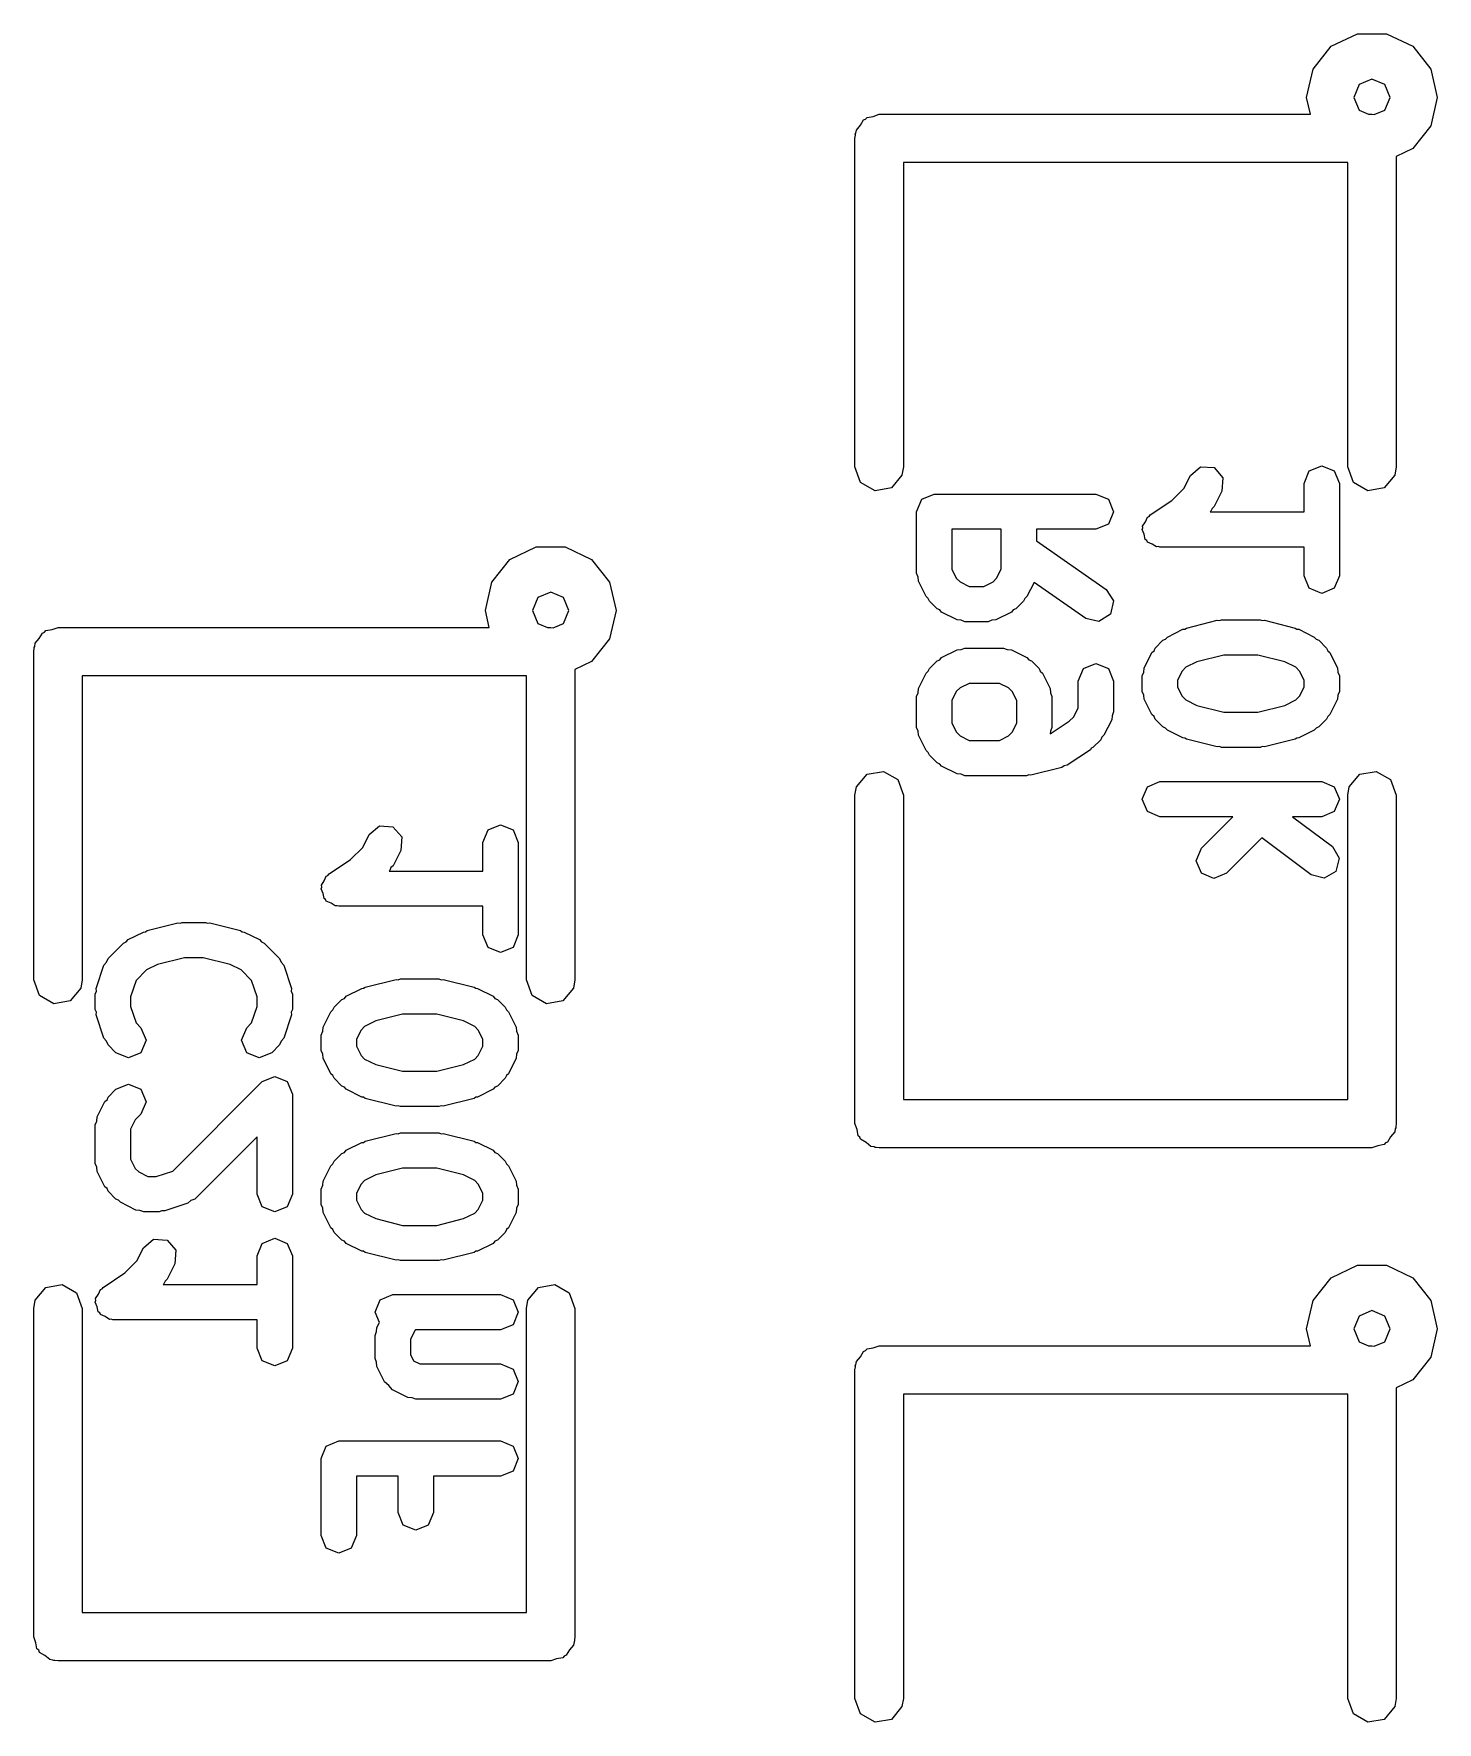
# Model space of a CAD drawing. Extents: x 0.09 to 3.11, y 0.01 to 3.81.
# Drawn here: x 2.5671 to 2.738, y 3.1671 to 3.3727 of the extents above; entities that cross this region are included whole.
import ezdxf

# ---------------------------------------------------------------- set-up
doc = ezdxf.new("R2010")
doc.units = 0
doc.header["$MEASUREMENT"] = 0
doc.layers.add('BLACK', color=7, linetype='CONTINUOUS')

msp = doc.modelspace()

# ---------------------------------------------------------------- linework, layer by layer
at = {"layer": 'BLACK', "linetype": 'CONTINUOUS'}
for p, q in [((2.72283, 3.36845), (2.72504, 3.37122)), ((2.72504, 3.37122), (2.72823, 3.37275)), ((2.72823, 3.37275), (2.73177, 3.37275)), ((2.73177, 3.37275), (2.73496, 3.37122)), ((2.73496, 3.37122), (2.73717, 3.36845)), ((2.72205, 3.365), (2.72283, 3.36845)), ((2.73, 3.36722), (2.72843, 3.36657)), ((2.73157, 3.36657), (2.73, 3.36722)), ((2.73717, 3.36845), (2.73795, 3.365)), ((2.72251, 3.36295), (2.72205, 3.365)), ((2.72843, 3.36657), (2.72778, 3.365)), ((2.72778, 3.365), (2.72843, 3.36343)), ((2.73222, 3.365), (2.73157, 3.36657)), ((2.73157, 3.36343), (2.73222, 3.365)), ((2.73795, 3.365), (2.73717, 3.36155)), ((2.66835, 3.36235), (2.66852, 3.36256)), ((2.66852, 3.36256), (2.66928, 3.36269)), ((2.66928, 3.36269), (2.67, 3.36295)), ((2.67, 3.36295), (2.72251, 3.36295)), ((2.72843, 3.36343), (2.72959, 3.36295)), ((2.72959, 3.36295), (2.73, 3.36295)), ((2.73, 3.36295), (2.73029, 3.3629)), ((2.73029, 3.3629), (2.73157, 3.36343)), ((2.66709, 3.36051), (2.66716, 3.36063)), ((2.66711, 3.36038), (2.66709, 3.36051)), ((2.66716, 3.36063), (2.66723, 3.36101)), ((2.66723, 3.36101), (2.66772, 3.3616)), ((2.66772, 3.3616), (2.6681, 3.36226)), ((2.6681, 3.36226), (2.66835, 3.36235)), ((2.73717, 3.36155), (2.73496, 3.35878)), ((2.66705, 3.36), (2.66711, 3.36038)), ((2.66705, 3.32), (2.66705, 3.36)), ((2.73496, 3.35878), (2.73295, 3.35782)), ((2.72705, 3.35705), (2.67295, 3.35705)), ((2.67295, 3.35705), (2.67295, 3.32)), ((2.72705, 3.32), (2.72705, 3.35705)), ((2.73295, 3.35782), (2.73295, 3.32)), ((2.66774, 3.3181), (2.66705, 3.32)), ((2.67295, 3.32), (2.67277, 3.31899)), ((2.7079, 3.31894), (2.70914, 3.32002)), ((2.70914, 3.32002), (2.71078, 3.31991)), ((2.71078, 3.31991), (2.71186, 3.31866)), ((2.72174, 3.31798), (2.72237, 3.3195)), ((2.72237, 3.3195), (2.72389, 3.32013)), ((2.72389, 3.32013), (2.72541, 3.3195)), ((2.72541, 3.3195), (2.72604, 3.31798)), ((2.72774, 3.3181), (2.72705, 3.32)), ((2.73295, 3.32), (2.73277, 3.31899)), ((2.66949, 3.31709), (2.66774, 3.3181)), ((2.67148, 3.31744), (2.66949, 3.31709)), ((2.67277, 3.31899), (2.67148, 3.31744)), ((2.70563, 3.3159), (2.70711, 3.31738)), ((2.70711, 3.31738), (2.7079, 3.31894)), ((2.71186, 3.31866), (2.71174, 3.31702)), ((2.72174, 3.3145), (2.72174, 3.31798)), ((2.72604, 3.31798), (2.72604, 3.30673)), ((2.72949, 3.31709), (2.72774, 3.3181)), ((2.73148, 3.31744), (2.72949, 3.31709)), ((2.73277, 3.31899), (2.73148, 3.31744)), ((2.67454, 3.31454), (2.67517, 3.31606)), ((2.67517, 3.31606), (2.67669, 3.31669)), ((2.67669, 3.31669), (2.69639, 3.31669)), ((2.69639, 3.31669), (2.69791, 3.31606)), ((2.69791, 3.31606), (2.69854, 3.31454)), ((2.703, 3.31414), (2.70563, 3.3159)), ((2.71174, 3.31702), (2.7108, 3.31515)), ((2.67454, 3.30704), (2.67454, 3.31454)), ((2.69854, 3.31454), (2.69791, 3.31302)), ((2.70208, 3.31278), (2.70243, 3.3133)), ((2.70243, 3.3133), (2.70267, 3.31388)), ((2.70267, 3.31388), (2.70287, 3.31396)), ((2.70287, 3.31396), (2.703, 3.31414)), ((2.7104, 3.31459), (2.71032, 3.3145)), ((2.71032, 3.3145), (2.72174, 3.3145)), ((2.71054, 3.31491), (2.7104, 3.31459)), ((2.7108, 3.31515), (2.71054, 3.31491)), ((2.68486, 3.31239), (2.67884, 3.31239)), ((2.67884, 3.31239), (2.67884, 3.30754)), ((2.68486, 3.30754), (2.68486, 3.31239)), ((2.69639, 3.31239), (2.68916, 3.31239)), ((2.68916, 3.31239), (2.68916, 3.31097)), ((2.69791, 3.31302), (2.69639, 3.31239)), ((2.70204, 3.31235), (2.70212, 3.31256)), ((2.70228, 3.31178), (2.70204, 3.31235)), ((2.70212, 3.31256), (2.70208, 3.31278)), ((2.7024, 3.31116), (2.70228, 3.31178)), ((2.70258, 3.31104), (2.7024, 3.31116)), ((2.62504, 3.30872), (2.62823, 3.31025)), ((2.62823, 3.31025), (2.63177, 3.31025)), ((2.63177, 3.31025), (2.63496, 3.30872)), ((2.68916, 3.31097), (2.69762, 3.30504)), ((2.70267, 3.31083), (2.70258, 3.31104)), ((2.70325, 3.31059), (2.70267, 3.31083)), ((2.70377, 3.31025), (2.70325, 3.31059)), ((2.70399, 3.31029), (2.70377, 3.31025)), ((2.70419, 3.3102), (2.70399, 3.31029)), ((2.72174, 3.3102), (2.70419, 3.3102)), ((2.72174, 3.30673), (2.72174, 3.3102)), ((2.62283, 3.30595), (2.62504, 3.30872)), ((2.63496, 3.30872), (2.63717, 3.30595)), ((2.67473, 3.30657), (2.67454, 3.30704)), ((2.67884, 3.30754), (2.67939, 3.30643)), ((2.6843, 3.30643), (2.68486, 3.30754)), ((2.62205, 3.3025), (2.62283, 3.30595)), ((2.63717, 3.30595), (2.63795, 3.3025)), ((2.67477, 3.30607), (2.67473, 3.30657)), ((2.67571, 3.3042), (2.67477, 3.30607)), ((2.67939, 3.30643), (2.67984, 3.30599)), ((2.67984, 3.30599), (2.68095, 3.30543)), ((2.68095, 3.30543), (2.68275, 3.30543)), ((2.68275, 3.30543), (2.68386, 3.30599)), ((2.68386, 3.30599), (2.6843, 3.30643)), ((2.68886, 3.30593), (2.68799, 3.3042)), ((2.69516, 3.30152), (2.68886, 3.30593)), ((2.69762, 3.30504), (2.69851, 3.30366)), ((2.72237, 3.30521), (2.72174, 3.30673)), ((2.72389, 3.30458), (2.72237, 3.30521)), ((2.72541, 3.30521), (2.72389, 3.30458)), ((2.72604, 3.30673), (2.72541, 3.30521)), ((2.62843, 3.30407), (2.62778, 3.3025)), ((2.63, 3.30472), (2.62843, 3.30407)), ((2.63157, 3.30407), (2.63, 3.30472)), ((2.63222, 3.3025), (2.63157, 3.30407)), ((2.67597, 3.30397), (2.67571, 3.3042)), ((2.67611, 3.30364), (2.67597, 3.30397)), ((2.67705, 3.3027), (2.67611, 3.30364)), ((2.68759, 3.30364), (2.68665, 3.3027)), ((2.68773, 3.30397), (2.68759, 3.30364)), ((2.68799, 3.3042), (2.68773, 3.30397)), ((2.69851, 3.30366), (2.69815, 3.30205)), ((2.62251, 3.30045), (2.62205, 3.3025)), ((2.62778, 3.3025), (2.62843, 3.30093)), ((2.62843, 3.30093), (2.62959, 3.30045)), ((2.63029, 3.3004), (2.63157, 3.30093)), ((2.63157, 3.30093), (2.63222, 3.3025)), ((2.63795, 3.3025), (2.63717, 3.29905)), ((2.67737, 3.30257), (2.67705, 3.3027)), ((2.6776, 3.3023), (2.67737, 3.30257)), ((2.67948, 3.30136), (2.6776, 3.3023)), ((2.67998, 3.30132), (2.67948, 3.30136)), ((2.68044, 3.30113), (2.67998, 3.30132)), ((2.68326, 3.30113), (2.68044, 3.30113)), ((2.68372, 3.30132), (2.68326, 3.30113)), ((2.68422, 3.30136), (2.68372, 3.30132)), ((2.68609, 3.3023), (2.68422, 3.30136)), ((2.68633, 3.30257), (2.68609, 3.3023)), ((2.68665, 3.3027), (2.68633, 3.30257)), ((2.69676, 3.30117), (2.69516, 3.30152)), ((2.69815, 3.30205), (2.69676, 3.30117)), ((2.70742, 3.30037), (2.71117, 3.30131)), ((2.71117, 3.30131), (2.71144, 3.30127)), ((2.71144, 3.30127), (2.71169, 3.30137)), ((2.71169, 3.30137), (2.71639, 3.30137)), ((2.71639, 3.30137), (2.71664, 3.30127)), ((2.71664, 3.30127), (2.71691, 3.30131)), ((2.71691, 3.30131), (2.72066, 3.30037)), ((2.56723, 3.29851), (2.56772, 3.2991)), ((2.56772, 3.2991), (2.5681, 3.29976)), ((2.5681, 3.29976), (2.56835, 3.29985)), ((2.56835, 3.29985), (2.56852, 3.30006)), ((2.56852, 3.30006), (2.56928, 3.30019)), ((2.56928, 3.30019), (2.57, 3.30045)), ((2.57, 3.30045), (2.62251, 3.30045)), ((2.62959, 3.30045), (2.63, 3.30045)), ((2.63, 3.30045), (2.63029, 3.3004)), ((2.63717, 3.29905), (2.63496, 3.29628)), ((2.70361, 3.29793), (2.70455, 3.29887)), ((2.70455, 3.29887), (2.70487, 3.299)), ((2.70487, 3.299), (2.7051, 3.29927)), ((2.7051, 3.29927), (2.70698, 3.30021)), ((2.70698, 3.30021), (2.70722, 3.30022)), ((2.70722, 3.30022), (2.70742, 3.30037)), ((2.72066, 3.30037), (2.72086, 3.30022)), ((2.72086, 3.30022), (2.7211, 3.30021)), ((2.7211, 3.30021), (2.72298, 3.29927)), ((2.72298, 3.29927), (2.72321, 3.299)), ((2.72321, 3.299), (2.72353, 3.29887)), ((2.72353, 3.29887), (2.72447, 3.29793)), ((2.56705, 3.2975), (2.56711, 3.29788)), ((2.56705, 3.2575), (2.56705, 3.2975)), ((2.56709, 3.29801), (2.56716, 3.29813)), ((2.56711, 3.29788), (2.56709, 3.29801)), ((2.56716, 3.29813), (2.56723, 3.29851)), ((2.67737, 3.2965), (2.6776, 3.29676)), ((2.6776, 3.29676), (2.67948, 3.2977)), ((2.67948, 3.2977), (2.67998, 3.29774)), ((2.67998, 3.29774), (2.68044, 3.29793)), ((2.68044, 3.29793), (2.68513, 3.29793)), ((2.68513, 3.29793), (2.6856, 3.29774)), ((2.6856, 3.29774), (2.68609, 3.2977)), ((2.68609, 3.2977), (2.68797, 3.29676)), ((2.68797, 3.29676), (2.6882, 3.2965)), ((2.70227, 3.29549), (2.70321, 3.29737)), ((2.70321, 3.29737), (2.70347, 3.2976)), ((2.70347, 3.2976), (2.70361, 3.29793)), ((2.71196, 3.29707), (2.70869, 3.29625)), ((2.71612, 3.29707), (2.71196, 3.29707)), ((2.71939, 3.29625), (2.71612, 3.29707)), ((2.72447, 3.29793), (2.72461, 3.2976)), ((2.72461, 3.2976), (2.72487, 3.29737)), ((2.72487, 3.29737), (2.72581, 3.29549)), ((2.63496, 3.29628), (2.63295, 3.29532)), ((2.63295, 3.29532), (2.63295, 3.2575)), ((2.67477, 3.29299), (2.67571, 3.29486)), ((2.67571, 3.29486), (2.67597, 3.2951)), ((2.67597, 3.2951), (2.67611, 3.29542)), ((2.67611, 3.29542), (2.67705, 3.29636)), ((2.67705, 3.29636), (2.67737, 3.2965)), ((2.6882, 3.2965), (2.68853, 3.29636)), ((2.68853, 3.29636), (2.68947, 3.29542)), ((2.68947, 3.29542), (2.6896, 3.2951)), ((2.6896, 3.2951), (2.68987, 3.29486)), ((2.68987, 3.29486), (2.69081, 3.29299)), ((2.69424, 3.2939), (2.69487, 3.29542)), ((2.69487, 3.29542), (2.69639, 3.29605)), ((2.69639, 3.29605), (2.69791, 3.29542)), ((2.69791, 3.29542), (2.69854, 3.2939)), ((2.70204, 3.29453), (2.70223, 3.29499)), ((2.70223, 3.29499), (2.70227, 3.29549)), ((2.7069, 3.29513), (2.70634, 3.29402)), ((2.70734, 3.29558), (2.7069, 3.29513)), ((2.70869, 3.29625), (2.70734, 3.29558)), ((2.72074, 3.29558), (2.71939, 3.29625)), ((2.72118, 3.29513), (2.72074, 3.29558)), ((2.72174, 3.29402), (2.72118, 3.29513)), ((2.72581, 3.29549), (2.72585, 3.29499)), ((2.72585, 3.29499), (2.72604, 3.29453)), ((2.62705, 3.29455), (2.57295, 3.29455)), ((2.57295, 3.29455), (2.57295, 3.2575)), ((2.62705, 3.2575), (2.62705, 3.29455)), ((2.67473, 3.29249), (2.67477, 3.29299)), ((2.67939, 3.29263), (2.67884, 3.29152)), ((2.67984, 3.29307), (2.67939, 3.29263)), ((2.68095, 3.29363), (2.67984, 3.29307)), ((2.68463, 3.29363), (2.68095, 3.29363)), ((2.68574, 3.29307), (2.68463, 3.29363)), ((2.68618, 3.29263), (2.68574, 3.29307)), ((2.68674, 3.29152), (2.68618, 3.29263)), ((2.69081, 3.29299), (2.69084, 3.29249)), ((2.69424, 3.29066), (2.69424, 3.2939)), ((2.69854, 3.2939), (2.69854, 3.29015)), ((2.70204, 3.29265), (2.70204, 3.29453)), ((2.70223, 3.29219), (2.70204, 3.29265)), ((2.70634, 3.29402), (2.70634, 3.29316)), ((2.70634, 3.29316), (2.7069, 3.29205)), ((2.72118, 3.29205), (2.72174, 3.29316)), ((2.72174, 3.29316), (2.72174, 3.29402)), ((2.72604, 3.29265), (2.72585, 3.29219)), ((2.72604, 3.29453), (2.72604, 3.29265)), ((2.67454, 3.29203), (2.67473, 3.29249)), ((2.67454, 3.28827), (2.67454, 3.29203)), ((2.67884, 3.29152), (2.67884, 3.28878)), ((2.68674, 3.28878), (2.68674, 3.29152)), ((2.69084, 3.29249), (2.69104, 3.29203)), ((2.69104, 3.29203), (2.69104, 3.28827)), ((2.69368, 3.28955), (2.69424, 3.29066)), ((2.70227, 3.29169), (2.70223, 3.29219)), ((2.70321, 3.28982), (2.70227, 3.29169)), ((2.7069, 3.29205), (2.70734, 3.29161)), ((2.70734, 3.29161), (2.70869, 3.29093)), ((2.70869, 3.29093), (2.71196, 3.29011)), ((2.71612, 3.29011), (2.71939, 3.29093)), ((2.71939, 3.29093), (2.72074, 3.29161)), ((2.72074, 3.29161), (2.72118, 3.29205)), ((2.72581, 3.29169), (2.72487, 3.28982)), ((2.72585, 3.29219), (2.72581, 3.29169)), ((2.67884, 3.28878), (2.6794, 3.28767)), ((2.68618, 3.28767), (2.68674, 3.28878)), ((2.69082, 3.28746), (2.69314, 3.28901)), ((2.69314, 3.28901), (2.69368, 3.28955)), ((2.69831, 3.28919), (2.69737, 3.28731)), ((2.69835, 3.28969), (2.69831, 3.28919)), ((2.69854, 3.29015), (2.69835, 3.28969)), ((2.70347, 3.28959), (2.70321, 3.28982)), ((2.70361, 3.28926), (2.70347, 3.28959)), ((2.70455, 3.28832), (2.70361, 3.28926)), ((2.71196, 3.29011), (2.71612, 3.29011)), ((2.72447, 3.28926), (2.72353, 3.28832)), ((2.72461, 3.28959), (2.72447, 3.28926)), ((2.72487, 3.28982), (2.72461, 3.28959)), ((2.67473, 3.28781), (2.67454, 3.28827)), ((2.67477, 3.28731), (2.67473, 3.28781)), ((2.67571, 3.28544), (2.67477, 3.28731)), ((2.6794, 3.28767), (2.67984, 3.28723)), ((2.67984, 3.28723), (2.68095, 3.28667)), ((2.68095, 3.28667), (2.68463, 3.28667)), ((2.68463, 3.28667), (2.68574, 3.28723)), ((2.68574, 3.28723), (2.68618, 3.28767)), ((2.69084, 3.28781), (2.69082, 3.28746)), ((2.69104, 3.28827), (2.69084, 3.28781)), ((2.69697, 3.28675), (2.69603, 3.28582)), ((2.69711, 3.28708), (2.69697, 3.28675)), ((2.69737, 3.28731), (2.69711, 3.28708)), ((2.70487, 3.28818), (2.70455, 3.28832)), ((2.7051, 3.28792), (2.70487, 3.28818)), ((2.70698, 3.28698), (2.7051, 3.28792)), ((2.70722, 3.28696), (2.70698, 3.28698)), ((2.70742, 3.28682), (2.70722, 3.28696)), ((2.71117, 3.28588), (2.70742, 3.28682)), ((2.72066, 3.28682), (2.71691, 3.28588)), ((2.72086, 3.28696), (2.72066, 3.28682)), ((2.7211, 3.28698), (2.72086, 3.28696)), ((2.72298, 3.28792), (2.7211, 3.28698)), ((2.72321, 3.28818), (2.72298, 3.28792)), ((2.72353, 3.28832), (2.72321, 3.28818)), ((2.67597, 3.2852), (2.67571, 3.28544)), ((2.67611, 3.28488), (2.67597, 3.2852)), ((2.67705, 3.28394), (2.67611, 3.28488)), ((2.69571, 3.28555), (2.69289, 3.28367)), ((2.69583, 3.28573), (2.69571, 3.28555)), ((2.69603, 3.28582), (2.69583, 3.28573)), ((2.71144, 3.28592), (2.71117, 3.28588)), ((2.71169, 3.28581), (2.71144, 3.28592)), ((2.71639, 3.28581), (2.71169, 3.28581)), ((2.71664, 3.28592), (2.71639, 3.28581)), ((2.71691, 3.28588), (2.71664, 3.28592)), ((2.66723, 3.28101), (2.66852, 3.28256)), ((2.66852, 3.28256), (2.67051, 3.28291)), ((2.67051, 3.28291), (2.67226, 3.2819)), ((2.67737, 3.2838), (2.67705, 3.28394)), ((2.6776, 3.28354), (2.67737, 3.2838)), ((2.67948, 3.2826), (2.6776, 3.28354)), ((2.67998, 3.28256), (2.67948, 3.2826)), ((2.68044, 3.28237), (2.67998, 3.28256)), ((2.68795, 3.28237), (2.68044, 3.28237)), ((2.6882, 3.28248), (2.68795, 3.28237)), ((2.68847, 3.28244), (2.6882, 3.28248)), ((2.69222, 3.28337), (2.68847, 3.28244)), ((2.69252, 3.2836), (2.69222, 3.28337)), ((2.69289, 3.28367), (2.69252, 3.2836)), ((2.72723, 3.28101), (2.72852, 3.28256)), ((2.72852, 3.28256), (2.73051, 3.28291)), ((2.73051, 3.28291), (2.73226, 3.2819)), ((2.66705, 3.28), (2.66723, 3.28101)), ((2.67226, 3.2819), (2.67295, 3.28)), ((2.70204, 3.27952), (2.70267, 3.28104)), ((2.70267, 3.28104), (2.70419, 3.28167)), ((2.70419, 3.28167), (2.72389, 3.28167)), ((2.72389, 3.28167), (2.72541, 3.28104)), ((2.72541, 3.28104), (2.72604, 3.27952)), ((2.72705, 3.28), (2.72723, 3.28101)), ((2.73226, 3.2819), (2.73295, 3.28)), ((2.66705, 3.24), (2.66705, 3.28)), ((2.67295, 3.28), (2.67295, 3.24295)), ((2.70267, 3.278), (2.70204, 3.27952)), ((2.72604, 3.27952), (2.72541, 3.278)), ((2.72705, 3.24295), (2.72705, 3.28)), ((2.73295, 3.28), (2.73295, 3.24)), ((2.6079, 3.27521), (2.60914, 3.27628)), ((2.60914, 3.27628), (2.61078, 3.27617)), ((2.61078, 3.27617), (2.61186, 3.27493)), ((2.62237, 3.27577), (2.62389, 3.2764)), ((2.62389, 3.2764), (2.62541, 3.27577)), ((2.70419, 3.27737), (2.70267, 3.278)), ((2.71307, 3.27737), (2.70419, 3.27737)), ((2.70924, 3.27354), (2.71307, 3.27737)), ((2.72389, 3.27737), (2.72033, 3.27737)), ((2.72033, 3.27737), (2.72518, 3.27374)), ((2.72541, 3.278), (2.72389, 3.27737)), ((2.60711, 3.27364), (2.6079, 3.27521)), ((2.61186, 3.27493), (2.61174, 3.27328)), ((2.62174, 3.27425), (2.62237, 3.27577)), ((2.62174, 3.27077), (2.62174, 3.27425)), ((2.62541, 3.27577), (2.62604, 3.27425)), ((2.62604, 3.27425), (2.62604, 3.26299)), ((2.71659, 3.27481), (2.71228, 3.2705)), ((2.7226, 3.2703), (2.71659, 3.27481)), ((2.603, 3.27041), (2.60563, 3.27216)), ((2.60563, 3.27216), (2.60711, 3.27364)), ((2.61174, 3.27328), (2.6108, 3.27141)), ((2.70861, 3.27202), (2.70924, 3.27354)), ((2.72518, 3.27374), (2.72602, 3.27232)), ((2.72602, 3.27232), (2.72561, 3.27073)), ((2.60243, 3.26956), (2.60267, 3.27014)), ((2.60267, 3.27014), (2.60287, 3.27022)), ((2.60287, 3.27022), (2.603, 3.27041)), ((2.6104, 3.27085), (2.61032, 3.27077)), ((2.61032, 3.27077), (2.62174, 3.27077)), ((2.61054, 3.27118), (2.6104, 3.27085)), ((2.6108, 3.27141), (2.61054, 3.27118)), ((2.70924, 3.2705), (2.70861, 3.27202)), ((2.71076, 3.26987), (2.70924, 3.2705)), ((2.71228, 3.2705), (2.71076, 3.26987)), ((2.72419, 3.26989), (2.7226, 3.2703)), ((2.72561, 3.27073), (2.72419, 3.26989)), ((2.60204, 3.26862), (2.60212, 3.26882)), ((2.60228, 3.26804), (2.60204, 3.26862)), ((2.60208, 3.26904), (2.60243, 3.26956)), ((2.60212, 3.26882), (2.60208, 3.26904)), ((2.6024, 3.26742), (2.60228, 3.26804)), ((2.60258, 3.2673), (2.6024, 3.26742)), ((2.60267, 3.2671), (2.60258, 3.2673)), ((2.60325, 3.26686), (2.60267, 3.2671)), ((2.60377, 3.26651), (2.60325, 3.26686)), ((2.60399, 3.26655), (2.60377, 3.26651)), ((2.60419, 3.26647), (2.60399, 3.26655)), ((2.62174, 3.26647), (2.60419, 3.26647)), ((2.62174, 3.26299), (2.62174, 3.26647)), ((2.58086, 3.26351), (2.58461, 3.26445)), ((2.58461, 3.26445), (2.58488, 3.26441)), ((2.58488, 3.26441), (2.58513, 3.26451)), ((2.58513, 3.26451), (2.58795, 3.26451)), ((2.58795, 3.26451), (2.5882, 3.26441)), ((2.5882, 3.26441), (2.58847, 3.26445)), ((2.58847, 3.26445), (2.59222, 3.26351)), ((2.57611, 3.26013), (2.57798, 3.262)), ((2.57798, 3.262), (2.57831, 3.26214)), ((2.57831, 3.26214), (2.57854, 3.26241)), ((2.57854, 3.26241), (2.58042, 3.26334)), ((2.58042, 3.26334), (2.58066, 3.26336)), ((2.58066, 3.26336), (2.58086, 3.26351)), ((2.59222, 3.26351), (2.59242, 3.26336)), ((2.59242, 3.26336), (2.59266, 3.26334)), ((2.59266, 3.26334), (2.59454, 3.26241)), ((2.59454, 3.26241), (2.59477, 3.26214)), ((2.59477, 3.26214), (2.5951, 3.262)), ((2.5951, 3.262), (2.59697, 3.26013)), ((2.62237, 3.26147), (2.62174, 3.26299)), ((2.62604, 3.26299), (2.62541, 3.26147)), ((2.57592, 3.25967), (2.57611, 3.26013)), ((2.5854, 3.26021), (2.58213, 3.25939)), ((2.58768, 3.26021), (2.5854, 3.26021)), ((2.59095, 3.25939), (2.58768, 3.26021)), ((2.59697, 3.26013), (2.59716, 3.25967)), ((2.62389, 3.26084), (2.62237, 3.26147)), ((2.62541, 3.26147), (2.62389, 3.26084)), ((2.57465, 3.25647), (2.57559, 3.25929)), ((2.57559, 3.25929), (2.57592, 3.25967)), ((2.58078, 3.25872), (2.57951, 3.25745)), ((2.58213, 3.25939), (2.58078, 3.25872)), ((2.5923, 3.25872), (2.59095, 3.25939)), ((2.59357, 3.25745), (2.5923, 3.25872)), ((2.59716, 3.25967), (2.59749, 3.25929)), ((2.59749, 3.25929), (2.59843, 3.25647)), ((2.56774, 3.2556), (2.56705, 3.2575)), ((2.56949, 3.25459), (2.56774, 3.2556)), ((2.57277, 3.25649), (2.57148, 3.25494)), ((2.57295, 3.2575), (2.57277, 3.25649)), ((2.57454, 3.25579), (2.57468, 3.25612)), ((2.57454, 3.25392), (2.57454, 3.25579)), ((2.57468, 3.25612), (2.57465, 3.25647)), ((2.57951, 3.25745), (2.57884, 3.25544)), ((2.59424, 3.25544), (2.59357, 3.25745)), ((2.59843, 3.25647), (2.5984, 3.25612)), ((2.5984, 3.25612), (2.59854, 3.25579)), ((2.59854, 3.25579), (2.59854, 3.25392)), ((2.6051, 3.25553), (2.60698, 3.25647)), ((2.60698, 3.25647), (2.60722, 3.25649)), ((2.60722, 3.25649), (2.60742, 3.25663)), ((2.60742, 3.25663), (2.61117, 3.25757)), ((2.61117, 3.25757), (2.61144, 3.25753)), ((2.61144, 3.25753), (2.61169, 3.25763)), ((2.61169, 3.25763), (2.61639, 3.25763)), ((2.61639, 3.25763), (2.61664, 3.25753)), ((2.61664, 3.25753), (2.61691, 3.25757)), ((2.61691, 3.25757), (2.62066, 3.25663)), ((2.62066, 3.25663), (2.62086, 3.25649)), ((2.62086, 3.25649), (2.6211, 3.25647)), ((2.6211, 3.25647), (2.62298, 3.25553)), ((2.62774, 3.2556), (2.62705, 3.2575)), ((2.62949, 3.25459), (2.62774, 3.2556)), ((2.63277, 3.25649), (2.63148, 3.25494)), ((2.63295, 3.2575), (2.63277, 3.25649)), ((2.57148, 3.25494), (2.56949, 3.25459)), ((2.57468, 3.25359), (2.57454, 3.25392)), ((2.57465, 3.25324), (2.57468, 3.25359)), ((2.57884, 3.25544), (2.57884, 3.25427)), ((2.57884, 3.25427), (2.57951, 3.25226)), ((2.59357, 3.25226), (2.59424, 3.25427)), ((2.59424, 3.25427), (2.59424, 3.25544)), ((2.59854, 3.25392), (2.5984, 3.25359)), ((2.5984, 3.25359), (2.59843, 3.25324)), ((2.60227, 3.25175), (2.60321, 3.25363)), ((2.60321, 3.25363), (2.60347, 3.25386)), ((2.60347, 3.25386), (2.60361, 3.25419)), ((2.60361, 3.25419), (2.60455, 3.25513)), ((2.60455, 3.25513), (2.60487, 3.25526)), ((2.60487, 3.25526), (2.6051, 3.25553)), ((2.62298, 3.25553), (2.62321, 3.25526)), ((2.62321, 3.25526), (2.62353, 3.25513)), ((2.62353, 3.25513), (2.62447, 3.25419)), ((2.62447, 3.25419), (2.62461, 3.25386)), ((2.62461, 3.25386), (2.62487, 3.25363)), ((2.62487, 3.25363), (2.62581, 3.25175)), ((2.63148, 3.25494), (2.62949, 3.25459)), ((2.57559, 3.25042), (2.57465, 3.25324)), ((2.57951, 3.25226), (2.58009, 3.25168)), ((2.58009, 3.25168), (2.58072, 3.25016)), ((2.59236, 3.25016), (2.59299, 3.25168)), ((2.59299, 3.25168), (2.59357, 3.25226)), ((2.59843, 3.25324), (2.59749, 3.25042)), ((2.60223, 3.25126), (2.60227, 3.25175)), ((2.60734, 3.25184), (2.6069, 3.2514)), ((2.60869, 3.25252), (2.60734, 3.25184)), ((2.61196, 3.25333), (2.60869, 3.25252)), ((2.61612, 3.25333), (2.61196, 3.25333)), ((2.61939, 3.25252), (2.61612, 3.25333)), ((2.62074, 3.25184), (2.61939, 3.25252)), ((2.62118, 3.2514), (2.62074, 3.25184)), ((2.62581, 3.25175), (2.62585, 3.25126)), ((2.57592, 3.25004), (2.57559, 3.25042)), ((2.57611, 3.24958), (2.57592, 3.25004)), ((2.57705, 3.24864), (2.57611, 3.24958)), ((2.58072, 3.25016), (2.58009, 3.24864)), ((2.59299, 3.24864), (2.59236, 3.25016)), ((2.59697, 3.24958), (2.59603, 3.24864)), ((2.59716, 3.25004), (2.59697, 3.24958)), ((2.59749, 3.25042), (2.59716, 3.25004)), ((2.60204, 3.25079), (2.60223, 3.25126)), ((2.60204, 3.24892), (2.60204, 3.25079)), ((2.6069, 3.2514), (2.60634, 3.25029)), ((2.60634, 3.25029), (2.60634, 3.24942)), ((2.62174, 3.25029), (2.62118, 3.2514)), ((2.62174, 3.24942), (2.62174, 3.25029)), ((2.62585, 3.25126), (2.62604, 3.25079)), ((2.62604, 3.25079), (2.62604, 3.24892)), ((2.57857, 3.24801), (2.57705, 3.24864)), ((2.58009, 3.24864), (2.57857, 3.24801)), ((2.59451, 3.24801), (2.59299, 3.24864)), ((2.59603, 3.24864), (2.59451, 3.24801)), ((2.60223, 3.24845), (2.60204, 3.24892)), ((2.60227, 3.24796), (2.60223, 3.24845)), ((2.60321, 3.24608), (2.60227, 3.24796)), ((2.60634, 3.24942), (2.6069, 3.24831)), ((2.6069, 3.24831), (2.60734, 3.24787)), ((2.60734, 3.24787), (2.60869, 3.24719)), ((2.61939, 3.24719), (2.62074, 3.24787)), ((2.62074, 3.24787), (2.62118, 3.24831)), ((2.62118, 3.24831), (2.62174, 3.24942)), ((2.62581, 3.24796), (2.62487, 3.24608)), ((2.62585, 3.24845), (2.62581, 3.24796)), ((2.62604, 3.24892), (2.62585, 3.24845)), ((2.59487, 3.24512), (2.59639, 3.24575)), ((2.59639, 3.24575), (2.59791, 3.24512)), ((2.60347, 3.24585), (2.60321, 3.24608)), ((2.60361, 3.24552), (2.60347, 3.24585)), ((2.60455, 3.24458), (2.60361, 3.24552)), ((2.60869, 3.24719), (2.61196, 3.24638)), ((2.61196, 3.24638), (2.61612, 3.24638)), ((2.61612, 3.24638), (2.61939, 3.24719)), ((2.62447, 3.24552), (2.62353, 3.24458)), ((2.62461, 3.24585), (2.62447, 3.24552)), ((2.62487, 3.24608), (2.62461, 3.24585)), ((2.57611, 3.24324), (2.57705, 3.24418)), ((2.57705, 3.24418), (2.57857, 3.24481)), ((2.57857, 3.24481), (2.58009, 3.24418)), ((2.58009, 3.24418), (2.58072, 3.24266)), ((2.58397, 3.23422), (2.59487, 3.24512)), ((2.59791, 3.24512), (2.59854, 3.2436)), ((2.59854, 3.2436), (2.59854, 3.2314)), ((2.60487, 3.24445), (2.60455, 3.24458)), ((2.6051, 3.24418), (2.60487, 3.24445)), ((2.60698, 3.24324), (2.6051, 3.24418)), ((2.62298, 3.24418), (2.6211, 3.24324)), ((2.62321, 3.24445), (2.62298, 3.24418)), ((2.62353, 3.24458), (2.62321, 3.24445)), ((2.57477, 3.24081), (2.57571, 3.24268)), ((2.57571, 3.24268), (2.57597, 3.24291)), ((2.57597, 3.24291), (2.57611, 3.24324)), ((2.58072, 3.24266), (2.58009, 3.24114)), ((2.60722, 3.24322), (2.60698, 3.24324)), ((2.60742, 3.24308), (2.60722, 3.24322)), ((2.61117, 3.24214), (2.60742, 3.24308)), ((2.61144, 3.24218), (2.61117, 3.24214)), ((2.61169, 3.24208), (2.61144, 3.24218)), ((2.61639, 3.24208), (2.61169, 3.24208)), ((2.61664, 3.24218), (2.61639, 3.24208)), ((2.61691, 3.24214), (2.61664, 3.24218)), ((2.62066, 3.24308), (2.61691, 3.24214)), ((2.62086, 3.24322), (2.62066, 3.24308)), ((2.6211, 3.24324), (2.62086, 3.24322)), ((2.67295, 3.24295), (2.72705, 3.24295)), ((2.57454, 3.23985), (2.57473, 3.24031)), ((2.57454, 3.23515), (2.57454, 3.23985)), ((2.57473, 3.24031), (2.57477, 3.24081)), ((2.5794, 3.24045), (2.57884, 3.23934)), ((2.57884, 3.23934), (2.57884, 3.23566)), ((2.58009, 3.24114), (2.5794, 3.24045)), ((2.66731, 3.23928), (2.66705, 3.24)), ((2.66744, 3.23852), (2.66731, 3.23928)), ((2.73284, 3.23937), (2.73277, 3.23899)), ((2.73291, 3.23949), (2.73284, 3.23937)), ((2.73295, 3.24), (2.73289, 3.23962)), ((2.73289, 3.23962), (2.73291, 3.23949)), ((2.59424, 3.23841), (2.58665, 3.23082)), ((2.59424, 3.2314), (2.59424, 3.23841)), ((2.6051, 3.23677), (2.60698, 3.23771)), ((2.60698, 3.23771), (2.60722, 3.23772)), ((2.60722, 3.23772), (2.60742, 3.23787)), ((2.60742, 3.23787), (2.61117, 3.23881)), ((2.61117, 3.23881), (2.61144, 3.23877)), ((2.61144, 3.23877), (2.61169, 3.23887)), ((2.61169, 3.23887), (2.61639, 3.23887)), ((2.61639, 3.23887), (2.61664, 3.23877)), ((2.61664, 3.23877), (2.61691, 3.23881)), ((2.61691, 3.23881), (2.62066, 3.23787)), ((2.62066, 3.23787), (2.62086, 3.23772)), ((2.62086, 3.23772), (2.6211, 3.23771)), ((2.6211, 3.23771), (2.62298, 3.23677)), ((2.66765, 3.23835), (2.66744, 3.23852)), ((2.66774, 3.2381), (2.66765, 3.23835)), ((2.6684, 3.23772), (2.66774, 3.2381)), ((2.66899, 3.23723), (2.6684, 3.23772)), ((2.66937, 3.23716), (2.66899, 3.23723)), ((2.66949, 3.23709), (2.66937, 3.23716)), ((2.66962, 3.23711), (2.66949, 3.23709)), ((2.67, 3.23705), (2.66962, 3.23711)), ((2.73072, 3.23731), (2.73, 3.23705)), ((2.73148, 3.23744), (2.73072, 3.23731)), ((2.73165, 3.23765), (2.73148, 3.23744)), ((2.7319, 3.23774), (2.73165, 3.23765)), ((2.73228, 3.2384), (2.7319, 3.23774)), ((2.73277, 3.23899), (2.73228, 3.2384)), ((2.57473, 3.23469), (2.57454, 3.23515)), ((2.57884, 3.23566), (2.5794, 3.23455)), ((2.60321, 3.23487), (2.60347, 3.2351)), ((2.60347, 3.2351), (2.60361, 3.23543)), ((2.60361, 3.23543), (2.60455, 3.23637)), ((2.60455, 3.23637), (2.60487, 3.2365)), ((2.60487, 3.2365), (2.6051, 3.23677)), ((2.62298, 3.23677), (2.62321, 3.2365)), ((2.62321, 3.2365), (2.62353, 3.23637)), ((2.62353, 3.23637), (2.62447, 3.23543)), ((2.62447, 3.23543), (2.62461, 3.2351)), ((2.62461, 3.2351), (2.62487, 3.23487)), ((2.73, 3.23705), (2.67, 3.23705)), ((2.57477, 3.23419), (2.57473, 3.23469)), ((2.57571, 3.23232), (2.57477, 3.23419)), ((2.5794, 3.23455), (2.57984, 3.23411)), ((2.57984, 3.23411), (2.58095, 3.23355)), ((2.58095, 3.23355), (2.58197, 3.23355)), ((2.58197, 3.23355), (2.58397, 3.23422)), ((2.60223, 3.23249), (2.60227, 3.23299)), ((2.60227, 3.23299), (2.60321, 3.23487)), ((2.60734, 3.23308), (2.6069, 3.23263)), ((2.60869, 3.23375), (2.60734, 3.23308)), ((2.61196, 3.23457), (2.60869, 3.23375)), ((2.61612, 3.23457), (2.61196, 3.23457)), ((2.61939, 3.23375), (2.61612, 3.23457)), ((2.62074, 3.23308), (2.61939, 3.23375)), ((2.62118, 3.23263), (2.62074, 3.23308)), ((2.62487, 3.23487), (2.62581, 3.23299)), ((2.62581, 3.23299), (2.62585, 3.23249)), ((2.57597, 3.23209), (2.57571, 3.23232)), ((2.57611, 3.23176), (2.57597, 3.23209)), ((2.57705, 3.23082), (2.57611, 3.23176)), ((2.59487, 3.22988), (2.59424, 3.2314)), ((2.59854, 3.2314), (2.59791, 3.22988)), ((2.60204, 3.23203), (2.60223, 3.23249)), ((2.60204, 3.23015), (2.60204, 3.23203)), ((2.6069, 3.23263), (2.60634, 3.23152)), ((2.60634, 3.23152), (2.60634, 3.23066)), ((2.62174, 3.23152), (2.62118, 3.23263)), ((2.62174, 3.23066), (2.62174, 3.23152)), ((2.62585, 3.23249), (2.62604, 3.23203)), ((2.62604, 3.23203), (2.62604, 3.23015)), ((2.57737, 3.23068), (2.57705, 3.23082)), ((2.5776, 3.23042), (2.57737, 3.23068)), ((2.57948, 3.22948), (2.5776, 3.23042)), ((2.57998, 3.22944), (2.57948, 3.22948)), ((2.58044, 3.22925), (2.57998, 3.22944)), ((2.58232, 3.22925), (2.58044, 3.22925)), ((2.58265, 3.22939), (2.58232, 3.22925)), ((2.583, 3.22936), (2.58265, 3.22939)), ((2.58581, 3.2303), (2.583, 3.22936)), ((2.58619, 3.23063), (2.58581, 3.2303)), ((2.58665, 3.23082), (2.58619, 3.23063)), ((2.59639, 3.22925), (2.59487, 3.22988)), ((2.59791, 3.22988), (2.59639, 3.22925)), ((2.60223, 3.22969), (2.60204, 3.23015)), ((2.60227, 3.22919), (2.60223, 3.22969)), ((2.60321, 3.22732), (2.60227, 3.22919)), ((2.60634, 3.23066), (2.6069, 3.22955)), ((2.6069, 3.22955), (2.60734, 3.22911)), ((2.60734, 3.22911), (2.60869, 3.22843)), ((2.61939, 3.22843), (2.62074, 3.22911)), ((2.62074, 3.22911), (2.62118, 3.22955)), ((2.62118, 3.22955), (2.62174, 3.23066)), ((2.62581, 3.22919), (2.62487, 3.22732)), ((2.62585, 3.22969), (2.62581, 3.22919)), ((2.62604, 3.23015), (2.62585, 3.22969)), ((2.60347, 3.22709), (2.60321, 3.22732)), ((2.60361, 3.22676), (2.60347, 3.22709)), ((2.60869, 3.22843), (2.61196, 3.22761)), ((2.61196, 3.22761), (2.61612, 3.22761)), ((2.61612, 3.22761), (2.61939, 3.22843)), ((2.62461, 3.22709), (2.62447, 3.22676)), ((2.62487, 3.22732), (2.62461, 3.22709)), ((2.57961, 3.2233), (2.5804, 3.22486)), ((2.5804, 3.22486), (2.58164, 3.22594)), ((2.58164, 3.22594), (2.58328, 3.22582)), ((2.58328, 3.22582), (2.58436, 3.22458)), ((2.59424, 3.2239), (2.59487, 3.22542)), ((2.59487, 3.22542), (2.59639, 3.22605)), ((2.59639, 3.22605), (2.59791, 3.22542)), ((2.59791, 3.22542), (2.59854, 3.2239)), ((2.60455, 3.22582), (2.60361, 3.22676)), ((2.60487, 3.22568), (2.60455, 3.22582)), ((2.6051, 3.22542), (2.60487, 3.22568)), ((2.60698, 3.22448), (2.6051, 3.22542)), ((2.62298, 3.22542), (2.6211, 3.22448)), ((2.62321, 3.22568), (2.62298, 3.22542)), ((2.62353, 3.22582), (2.62321, 3.22568)), ((2.62447, 3.22676), (2.62353, 3.22582)), ((2.57813, 3.22182), (2.57961, 3.2233)), ((2.58424, 3.22294), (2.5833, 3.22106)), ((2.58436, 3.22458), (2.58424, 3.22294)), ((2.59424, 3.22042), (2.59424, 3.2239)), ((2.59854, 3.2239), (2.59854, 3.21264)), ((2.60722, 3.22446), (2.60698, 3.22448)), ((2.60742, 3.22432), (2.60722, 3.22446)), ((2.61117, 3.22338), (2.60742, 3.22432)), ((2.61144, 3.22342), (2.61117, 3.22338)), ((2.61169, 3.22331), (2.61144, 3.22342)), ((2.61639, 3.22331), (2.61169, 3.22331)), ((2.61664, 3.22342), (2.61639, 3.22331)), ((2.61691, 3.22338), (2.61664, 3.22342)), ((2.62066, 3.22432), (2.61691, 3.22338)), ((2.62086, 3.22446), (2.62066, 3.22432)), ((2.6211, 3.22448), (2.62086, 3.22446)), ((2.72504, 3.22122), (2.72823, 3.22275)), ((2.72823, 3.22275), (2.73177, 3.22275)), ((2.73177, 3.22275), (2.73496, 3.22122)), ((2.5755, 3.22006), (2.57813, 3.22182)), ((2.58304, 3.22083), (2.5829, 3.2205)), ((2.5833, 3.22106), (2.58304, 3.22083)), ((2.72283, 3.21845), (2.72504, 3.22122)), ((2.73496, 3.22122), (2.73717, 3.21845)), ((2.56723, 3.21851), (2.56852, 3.22006)), ((2.56852, 3.22006), (2.57051, 3.22041)), ((2.57051, 3.22041), (2.57226, 3.2194)), ((2.57226, 3.2194), (2.57295, 3.2175)), ((2.57458, 3.21869), (2.57493, 3.21921)), ((2.57462, 3.21847), (2.57458, 3.21869)), ((2.57493, 3.21921), (2.57517, 3.21979)), ((2.57517, 3.21979), (2.57537, 3.21987)), ((2.57537, 3.21987), (2.5755, 3.22006)), ((2.5829, 3.2205), (2.58282, 3.22042)), ((2.58282, 3.22042), (2.59424, 3.22042)), ((2.60924, 3.21854), (2.61076, 3.21917)), ((2.61076, 3.21917), (2.62389, 3.21917)), ((2.62389, 3.21917), (2.62541, 3.21854)), ((2.62723, 3.21851), (2.62852, 3.22006)), ((2.62852, 3.22006), (2.63051, 3.22041)), ((2.63051, 3.22041), (2.63226, 3.2194)), ((2.63226, 3.2194), (2.63295, 3.2175)), ((2.56705, 3.2175), (2.56723, 3.21851)), ((2.56705, 3.1775), (2.56705, 3.2175)), ((2.57295, 3.2175), (2.57295, 3.18045)), ((2.57454, 3.21827), (2.57462, 3.21847)), ((2.57478, 3.21769), (2.57454, 3.21827)), ((2.5749, 3.21708), (2.57478, 3.21769)), ((2.57508, 3.21695), (2.5749, 3.21708)), ((2.57517, 3.21675), (2.57508, 3.21695)), ((2.57575, 3.21651), (2.57517, 3.21675)), ((2.60861, 3.21702), (2.60924, 3.21854)), ((2.60913, 3.21576), (2.60861, 3.21702)), ((2.62541, 3.21854), (2.62604, 3.21702)), ((2.62604, 3.21702), (2.62541, 3.2155)), ((2.62705, 3.2175), (2.62723, 3.21851)), ((2.62705, 3.18045), (2.62705, 3.2175)), ((2.63295, 3.2175), (2.63295, 3.1775)), ((2.72205, 3.215), (2.72283, 3.21845)), ((2.72843, 3.21657), (2.72778, 3.215)), ((2.73, 3.21722), (2.72843, 3.21657)), ((2.73157, 3.21657), (2.73, 3.21722)), ((2.73222, 3.215), (2.73157, 3.21657)), ((2.73717, 3.21845), (2.73795, 3.215)), ((2.57627, 3.21616), (2.57575, 3.21651)), ((2.57649, 3.2162), (2.57627, 3.21616)), ((2.57669, 3.21612), (2.57649, 3.2162)), ((2.59424, 3.21612), (2.57669, 3.21612)), ((2.59424, 3.21264), (2.59424, 3.21612)), ((2.60861, 3.21421), (2.6088, 3.21467)), ((2.6088, 3.21467), (2.60883, 3.21517)), ((2.60883, 3.21517), (2.60913, 3.21576)), ((2.61346, 3.21481), (2.61291, 3.2137)), ((2.61352, 3.21487), (2.61346, 3.21481)), ((2.62389, 3.21487), (2.61352, 3.21487)), ((2.62541, 3.2155), (2.62389, 3.21487)), ((2.72251, 3.21295), (2.72205, 3.215)), ((2.72778, 3.215), (2.72843, 3.21343)), ((2.73157, 3.21343), (2.73222, 3.215)), ((2.73795, 3.215), (2.73717, 3.21155)), ((2.59487, 3.21112), (2.59424, 3.21264)), ((2.59854, 3.21264), (2.59791, 3.21112)), ((2.60861, 3.21139), (2.60861, 3.21421)), ((2.61291, 3.2137), (2.61291, 3.2119)), ((2.66835, 3.21235), (2.66852, 3.21256)), ((2.66852, 3.21256), (2.66928, 3.21269)), ((2.66928, 3.21269), (2.67, 3.21295)), ((2.67, 3.21295), (2.72251, 3.21295)), ((2.72843, 3.21343), (2.72959, 3.21295)), ((2.72959, 3.21295), (2.73, 3.21295)), ((2.73, 3.21295), (2.73029, 3.2129)), ((2.73029, 3.2129), (2.73157, 3.21343)), ((2.59639, 3.21049), (2.59487, 3.21112)), ((2.59791, 3.21112), (2.59639, 3.21049)), ((2.6088, 3.21093), (2.60861, 3.21139)), ((2.60883, 3.21043), (2.6088, 3.21093)), ((2.60977, 3.20856), (2.60883, 3.21043)), ((2.61291, 3.2119), (2.6133, 3.21112)), ((2.6133, 3.21112), (2.61408, 3.21073)), ((2.61408, 3.21073), (2.62389, 3.21073)), ((2.62389, 3.21073), (2.62541, 3.2101)), ((2.66705, 3.21), (2.66711, 3.21038)), ((2.66709, 3.21051), (2.66716, 3.21063)), ((2.66711, 3.21038), (2.66709, 3.21051)), ((2.66716, 3.21063), (2.66723, 3.21101)), ((2.66723, 3.21101), (2.66772, 3.2116)), ((2.66772, 3.2116), (2.6681, 3.21226)), ((2.6681, 3.21226), (2.66835, 3.21235)), ((2.73717, 3.21155), (2.73496, 3.20878)), ((2.61029, 3.20811), (2.60977, 3.20856)), ((2.62541, 3.2101), (2.62604, 3.20858)), ((2.62604, 3.20858), (2.62541, 3.20706)), ((2.66705, 3.17), (2.66705, 3.21)), ((2.73496, 3.20878), (2.73295, 3.20782)), ((2.61073, 3.20759), (2.61029, 3.20811)), ((2.61261, 3.20666), (2.61073, 3.20759)), ((2.61311, 3.20662), (2.61261, 3.20666)), ((2.61357, 3.20643), (2.61311, 3.20662)), ((2.62389, 3.20643), (2.61357, 3.20643)), ((2.62541, 3.20706), (2.62389, 3.20643)), ((2.72705, 3.20705), (2.67295, 3.20705)), ((2.67295, 3.20705), (2.67295, 3.17)), ((2.72705, 3.17), (2.72705, 3.20705)), ((2.73295, 3.20782), (2.73295, 3.17)), ((2.60204, 3.1992), (2.60267, 3.20072)), ((2.60267, 3.20072), (2.60419, 3.20135)), ((2.60419, 3.20135), (2.62389, 3.20135)), ((2.62389, 3.20135), (2.62541, 3.20072)), ((2.62541, 3.20072), (2.62604, 3.1992)), ((2.60204, 3.18982), (2.60204, 3.1992)), ((2.62604, 3.1992), (2.62541, 3.19768)), ((2.61142, 3.19705), (2.60634, 3.19705)), ((2.60634, 3.19705), (2.60634, 3.18982)), ((2.61142, 3.19263), (2.61142, 3.19705)), ((2.62389, 3.19705), (2.61572, 3.19705)), ((2.61572, 3.19705), (2.61572, 3.19263)), ((2.62541, 3.19768), (2.62389, 3.19705)), ((2.61205, 3.19111), (2.61142, 3.19263)), ((2.61572, 3.19263), (2.61509, 3.19111)), ((2.60267, 3.1883), (2.60204, 3.18982)), ((2.60634, 3.18982), (2.60571, 3.1883)), ((2.61357, 3.19048), (2.61205, 3.19111)), ((2.61509, 3.19111), (2.61357, 3.19048)), ((2.60419, 3.18767), (2.60267, 3.1883)), ((2.60571, 3.1883), (2.60419, 3.18767)), ((2.57295, 3.18045), (2.62705, 3.18045)), ((2.56731, 3.17678), (2.56705, 3.1775)), ((2.63295, 3.1775), (2.63289, 3.17712)), ((2.56744, 3.17602), (2.56731, 3.17678)), ((2.56765, 3.17585), (2.56744, 3.17602)), ((2.56774, 3.1756), (2.56765, 3.17585)), ((2.5684, 3.17522), (2.56774, 3.1756)), ((2.63228, 3.1759), (2.6319, 3.17524)), ((2.63277, 3.17649), (2.63228, 3.1759)), ((2.63284, 3.17687), (2.63277, 3.17649)), ((2.63291, 3.17699), (2.63284, 3.17687)), ((2.63289, 3.17712), (2.63291, 3.17699)), ((2.56899, 3.17473), (2.5684, 3.17522)), ((2.56937, 3.17466), (2.56899, 3.17473)), ((2.56949, 3.17459), (2.56937, 3.17466)), ((2.56962, 3.17461), (2.56949, 3.17459)), ((2.57, 3.17455), (2.56962, 3.17461)), ((2.63, 3.17455), (2.57, 3.17455)), ((2.63072, 3.17481), (2.63, 3.17455)), ((2.63148, 3.17494), (2.63072, 3.17481)), ((2.63165, 3.17515), (2.63148, 3.17494)), ((2.6319, 3.17524), (2.63165, 3.17515)), ((2.66774, 3.1681), (2.66705, 3.17)), ((2.67295, 3.17), (2.67277, 3.16899)), ((2.72774, 3.1681), (2.72705, 3.17)), ((2.73295, 3.17), (2.73277, 3.16899)), ((2.66949, 3.16709), (2.66774, 3.1681)), ((2.67148, 3.16744), (2.66949, 3.16709)), ((2.67277, 3.16899), (2.67148, 3.16744)), ((2.72949, 3.16709), (2.72774, 3.1681)), ((2.73148, 3.16744), (2.72949, 3.16709)), ((2.73277, 3.16899), (2.73148, 3.16744))]:
    msp.add_line(p, q, dxfattribs=at)

doc.saveas('drawing.dxf')
